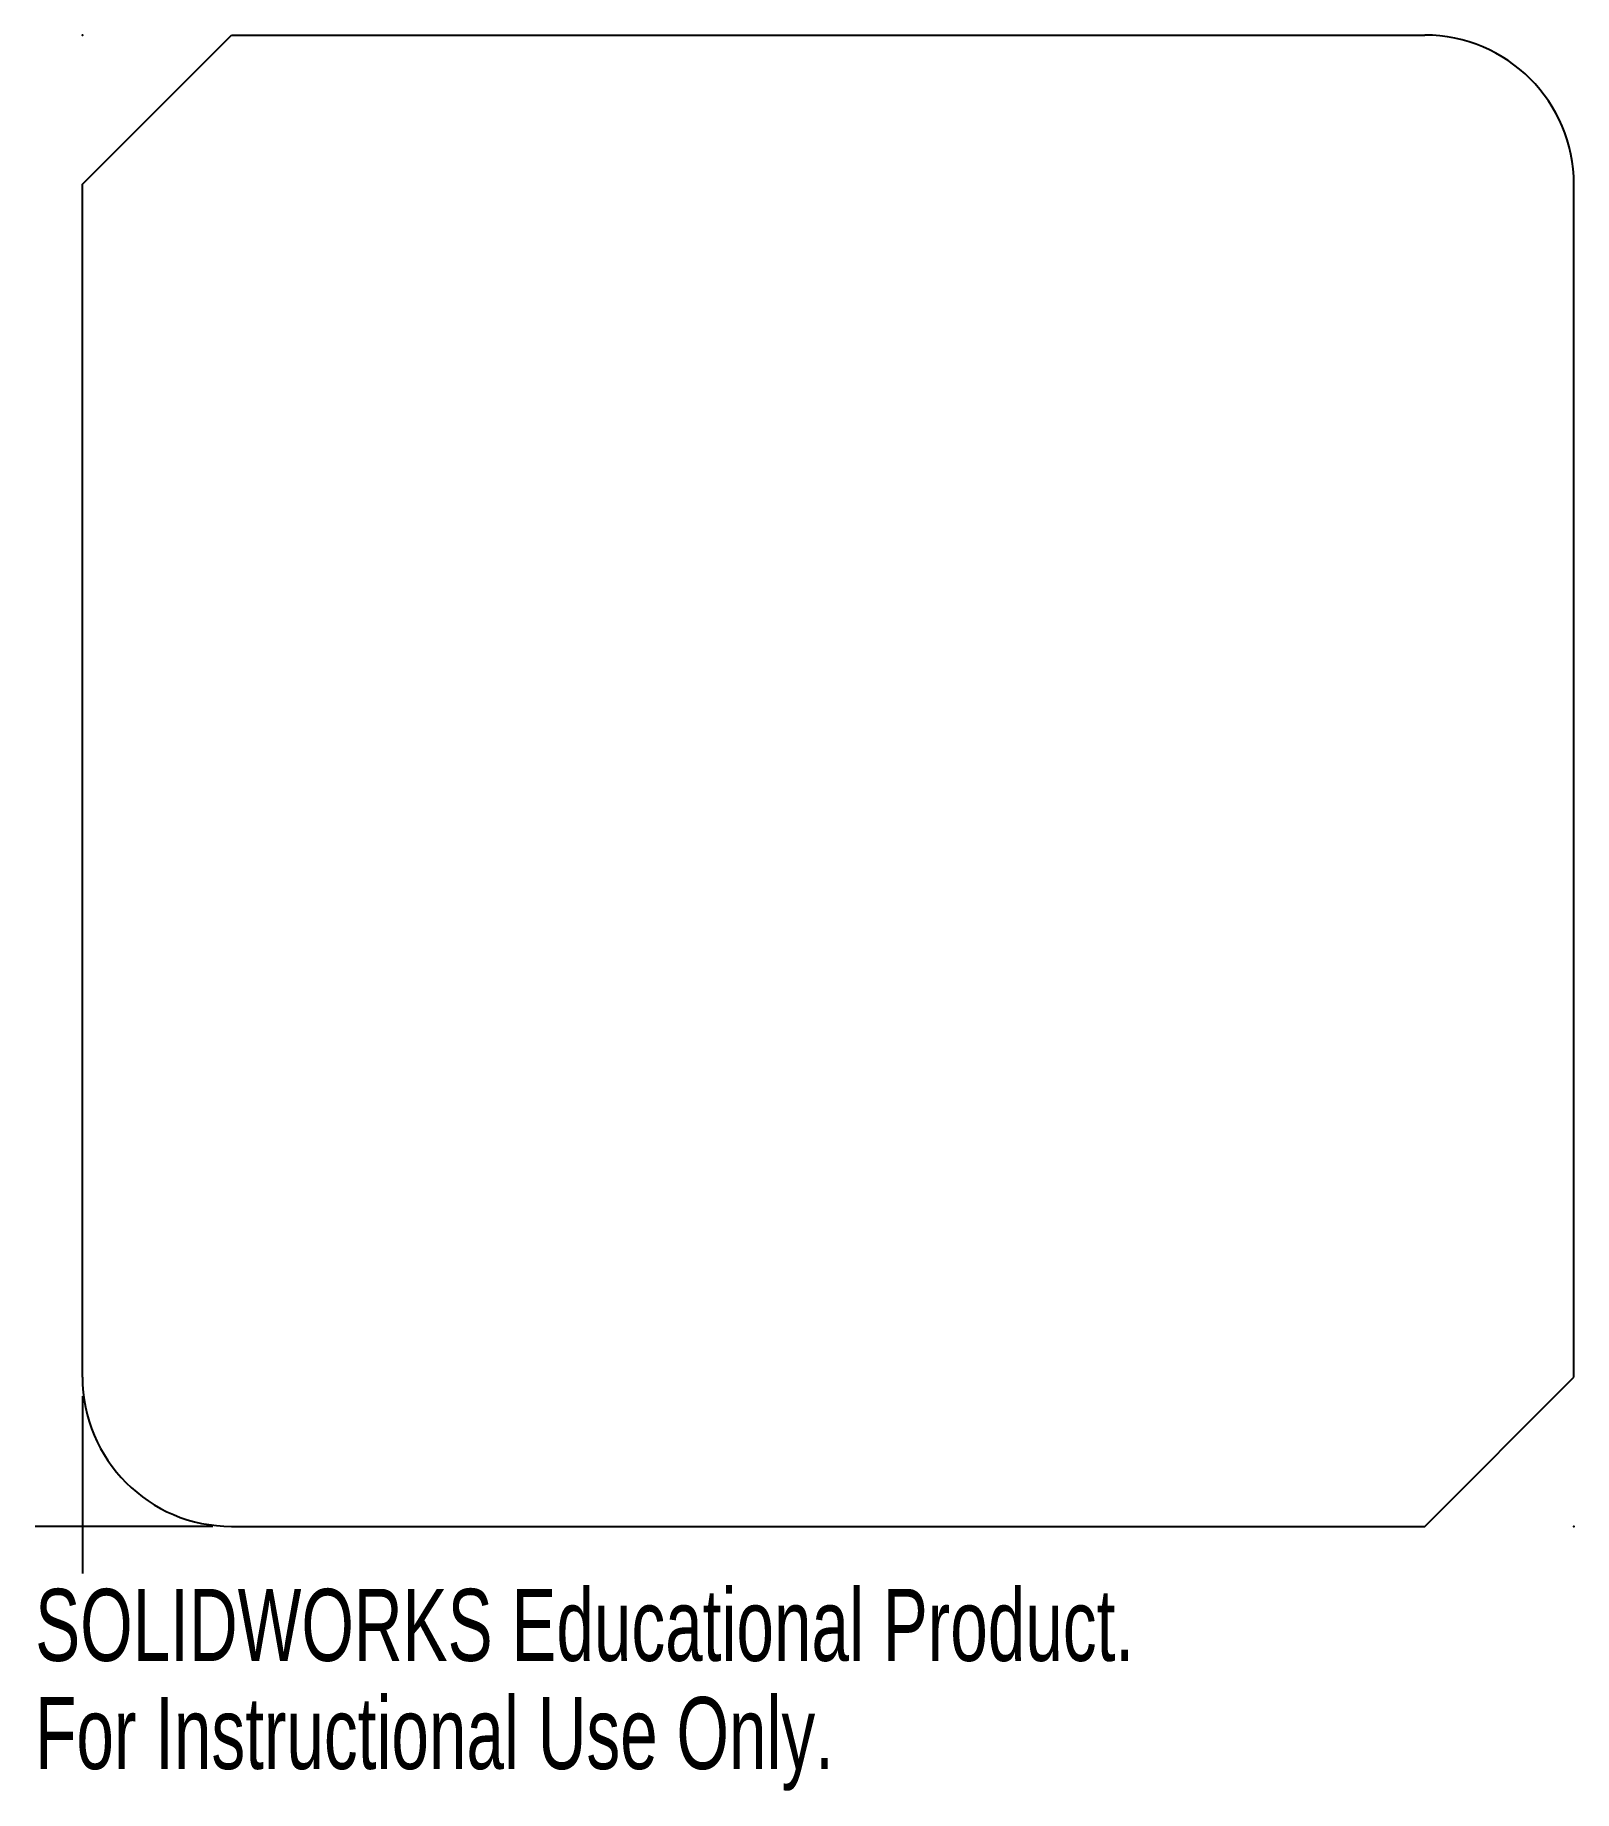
# Model space of a CAD drawing. Header units: millimetres. Extents: x -3 to 100, y -18 to 100.
import ezdxf

# ---------------------------------------------------------------- set-up
doc = ezdxf.new("R2010")
doc.units = ezdxf.units.MM
doc.header["$PDSIZE"] = -1
doc.styles.add('SLDTEXTSTYLE0', font='TXT', dxfattribs={"width": 0.7})

msp = doc.modelspace()

# ---------------------------------------------------------------- linework, layer by layer
at = {"color": 7, "linetype": 'Continuous'}
for p, q in [((0, 90), (10, 100)), ((10, 100), (90, 100)), ((0, 10), (0, 90)), ((100, 10), (100, 90)), ((90, 0), (100, 10)), ((0, 8.73), (0, -3.17)), ((8.73, 0), (-3.17, 0)), ((10, 0), (90, 0))]:
    msp.add_line(p, q, dxfattribs=at)
for centre, start, end in [((90, 90), 0, 90), ((10, 10), 180, 270)]:
    msp.add_arc(centre, 10, start, end, dxfattribs=at)
for p in [(0, 100), (100, 0)]:
    msp.add_point(p, dxfattribs=at)

# ---------------------------------------------------------------- texts
at = {"color": 7, "linetype": 'Continuous', "char_height": 4.8336, "attachment_point": 1, "style": 'SLDTEXTSTYLE0'}
for s, insert in [('SOLIDWORKS Educational Product.', (-3.17, -4.19)), ('For Instructional Use Only.', (-3.17, -11.44))]:
    msp.add_mtext(s, dxfattribs=dict(at, insert=insert))

doc.saveas('drawing.dxf')
